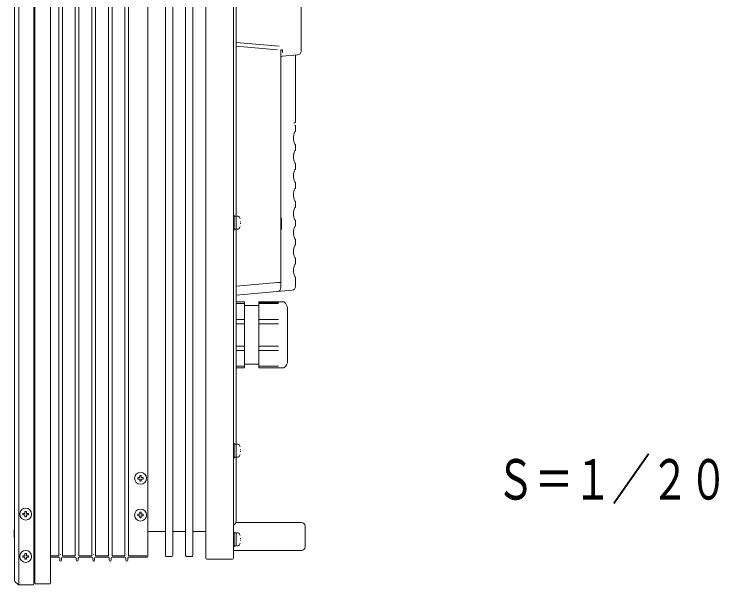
# Model space of a CAD drawing. Units: millimetres, scale not verified. Extents: x -62 to 62, y -56 to 57.
# Drawn here: x 27.14 to 46.31, y -1.83 to 13.69 of the extents above; entities that cross this region are included whole.
import ezdxf
from ezdxf.enums import TextEntityAlignment as Align

# ---------------------------------------------------------------- set-up
doc = ezdxf.new("R2010")
doc.units = ezdxf.units.MM
doc.header["$LTSCALE"] = 0.125
doc.layers.add('0-0_0', color=1, linetype='Continuous', lineweight=18)
doc.layers.add('0-6_TOUROKU', color=7, linetype='Continuous')
doc.styles.add('ＭＳ ゴシック', font='')
doc.styles.get('ＭＳ ゴシック').set_extended_font_data('MS Gothic')

msp = doc.modelspace()

# ---------------------------------------------------------------- linework, layer by layer
at = {"layer": '0-0_0', "color": 7}
for p, q in [((27.1556, -1.724), (27.1556, 30.1553)), ((28.1306, -1.7844), (28.1306, 30.2156)), ((33.1056, -1.1094), (33.1056, 29.5406)), ((28.3556, -1.0844), (28.1306, -1.0844)), ((28.8056, -1.0844), (28.4556, -1.0844)), ((29.2556, -1.0844), (28.9056, -1.0844)), ((29.7056, -1.0844), (29.3556, -1.0844)), ((30.1556, -1.0844), (29.8056, -1.0844)), ((30.7556, -1.0844), (30.2556, -1.0844)), ((31.4306, -1.0594), (31.2806, -1.0594)), ((31.9806, -1.0594), (31.8306, -1.0594)), ((33.0806, -1.1344), (32.3806, -1.1344)), ((27.2483, -1.8271), (27.1629, -1.7417)), ((27.266, -1.8344), (27.6453, -1.8344)), ((27.6733, -1.8167), (27.6629, -1.8271)), ((28.1056, -1.8094), (27.7306, -1.8094))]:
    msp.add_line(p, q, dxfattribs=at)
at = {"layer": '0-0_0'}
for p, q in [((27.266, -1.8344), (27.266, 30.2046)), ((27.6806, -1.7917), (27.6806, 30.2303)), ((27.7056, -1.7844), (27.7056, 30.2156)), ((32.3556, -1.1094), (32.3556, 29.5406)), ((28.3556, -1.0417), (28.3556, 29.4729)), ((28.4556, -1.0417), (28.4556, 29.4729)), ((28.8056, -1.0417), (28.8056, 29.4729)), ((28.9056, -1.0417), (28.9056, 29.4729)), ((29.2556, 29.4729), (29.2556, -1.0417)), ((29.3556, -1.0417), (29.3556, 29.4729)), ((29.7056, -1.0417), (29.7056, 29.4729)), ((29.8056, -1.0417), (29.8056, 29.4729)), ((30.1556, -1.0417), (30.1556, 29.4729)), ((30.2556, -1.0417), (30.2556, 29.4729)), ((30.7806, -1.0594), (30.7806, 29.4906)), ((31.2556, -1.038), (31.2556, 29.4303)), ((31.4556, -1.0344), (31.4556, 29.4656)), ((31.8056, -1.0349), (31.8056, 29.4303)), ((32.0056, -1.0344), (32.0056, 29.4656)), ((33.1806, 28.5156), (33.1806, -0.0844)), ((34.9456, 14.2509), (34.9456, 12.6804)), ((34.35, 12.8131), (33.1806, 12.9154)), ((34.3043, 12.7175), (33.1806, 12.8158)), ((34.4413, 12.7135), (34.3956, 12.7135)), ((34.3956, 12.7135), (34.3956, 6.2422)), ((34.4413, 12.6442), (34.4413, 12.7135)), ((34.4413, 12.5446), (34.8543, 12.5807)), ((34.7956, 10.7532), (34.7956, 12.5756)), ((34.394, 10.1936), (34.394, 10.7377)), ((34.3944, 10.1936), (34.3944, 10.7377)), ((34.7832, 10.7384), (34.7701, 10.7361)), ((34.7956, 10.6483), (34.7956, 10.5079)), ((34.394, 10.1936), (34.3944, 10.1936)), ((34.3956, 10.1593), (34.3955, 10.1648)), ((34.7956, 10.1333), (34.7956, 9.9929)), ((34.7956, 9.6183), (34.7956, 9.4779)), ((34.7956, 9.1033), (34.7956, 8.9629)), ((34.7956, 8.5883), (34.7956, 8.4479)), ((33.1056, 8.2156), (33.1306, 8.2156)), ((33.1306, 8.2156), (33.1306, 7.8156)), ((33.1306, 8.1906), (33.1806, 8.1906)), ((33.2351, 8.1906), (33.2056, 8.1906)), ((33.2884, 8.1209), (33.2661, 8.1718)), ((33.2874, 8.1206), (33.2885, 8.1206)), ((34.3956, 8.1419), (34.4106, 8.1406)), ((34.3956, 8.127), (34.4106, 8.1257)), ((34.4106, 7.8448), (34.4106, 8.1406)), ((34.7956, 8.0733), (34.7956, 7.9329)), ((33.2884, 7.9103), (33.2661, 7.8594)), ((33.2874, 8.0406), (33.3064, 8.0406)), ((33.3064, 7.9906), (33.2874, 7.9906)), ((33.2885, 7.9106), (33.2874, 7.9106)), ((34.3956, 7.9419), (34.4106, 7.9406)), ((34.3956, 7.9153), (34.4106, 7.914)), ((33.1056, 7.8156), (33.1306, 7.8156)), ((33.1306, 7.8406), (33.1806, 7.8406)), ((33.2351, 7.8406), (33.2056, 7.8406)), ((34.394, 7.7377), (34.3944, 7.7377)), ((34.394, 7.1936), (34.394, 7.7377)), ((34.3944, 7.1936), (34.3944, 7.7377)), ((34.3956, 7.8464), (34.4106, 7.8481)), ((34.3956, 7.8431), (34.4106, 7.8448)), ((28.1306, 7.4906), (28.1314, 7.4906)), ((34.7956, 7.5583), (34.7956, 7.4179)), ((34.394, 7.1936), (34.3944, 7.1936)), ((34.3956, 7.1593), (34.3955, 7.1648)), ((34.7956, 7.0433), (34.7956, 6.9029)), ((34.7956, 6.5283), (34.7956, 6.2772)), ((34.3043, 6.3917), (33.1806, 6.2934)), ((34.3956, 6.3917), (34.3043, 6.3917)), ((33.1806, 6.0443), (34.7043, 6.1776)), ((33.1806, 5.8656), (33.4056, 5.8656)), ((33.1806, 5.8171), (33.4056, 5.8171)), ((33.4056, 4.0656), (33.4056, 5.8656)), ((33.4056, 5.7656), (33.7956, 5.7656)), ((33.7956, 5.8656), (34.4806, 5.8656)), ((33.7956, 4.0656), (33.7956, 5.8656)), ((33.7956, 5.8569), (34.3306, 5.8569)), ((33.7956, 5.8476), (34.3306, 5.8476)), ((33.7956, 5.8379), (34.3306, 5.8379)), ((33.7956, 5.8277), (34.3306, 5.8277)), ((33.7956, 5.8171), (34.3306, 5.8171)), ((34.5806, 5.6656), (34.5806, 4.2656)), ((33.1806, 5.3869), (33.4056, 5.3869)), ((33.7956, 5.3869), (34.3306, 5.3869)), ((33.1806, 5.2697), (33.4056, 5.2697)), ((33.7956, 5.2697), (34.3306, 5.2697)), ((33.1806, 4.6615), (33.4056, 4.6615)), ((33.7956, 4.6615), (34.3306, 4.6615)), ((33.1806, 4.5443), (33.4056, 4.5443)), ((33.7956, 4.5443), (34.3306, 4.5443)), ((33.1806, 4.1142), (33.4056, 4.1142)), ((33.1806, 4.0656), (33.4056, 4.0656)), ((33.4056, 4.1656), (33.7956, 4.1656)), ((33.7956, 4.1142), (34.3306, 4.1142)), ((33.7956, 4.0656), (34.4806, 4.0656)), ((33.1056, 2.0156), (33.1306, 2.0156)), ((33.1306, 2.0156), (33.1306, 1.6156)), ((33.1306, 1.9906), (33.1806, 1.9906)), ((33.2351, 1.9906), (33.2056, 1.9906)), ((33.2884, 1.9209), (33.2661, 1.9718)), ((33.2874, 1.9206), (33.2885, 1.9206)), ((33.2874, 1.8406), (33.3064, 1.8406)), ((33.3064, 1.7906), (33.2874, 1.7906)), ((33.1056, 1.6156), (33.1306, 1.6156)), ((33.1306, 1.6406), (33.1806, 1.6406)), ((33.2351, 1.6406), (33.2056, 1.6406)), ((33.2884, 1.7103), (33.2661, 1.6594)), ((33.2885, 1.7106), (33.2874, 1.7106)), ((30.5056, 1.0856), (30.5606, 1.0856)), ((30.5056, 1.0456), (30.5056, 1.0856)), ((30.5606, 1.0456), (30.5056, 1.0456)), ((30.5606, 1.1406), (30.6006, 1.1406)), ((30.5606, 1.0856), (30.5606, 1.1406)), ((30.5606, 0.9906), (30.5606, 1.0456)), ((30.6006, 0.9906), (30.5606, 0.9906)), ((30.6006, 1.1406), (30.6006, 1.0856)), ((30.6006, 1.0856), (30.6556, 1.0856)), ((30.6556, 1.0456), (30.6006, 1.0456)), ((30.6006, 1.0456), (30.6006, 0.9906)), ((30.6556, 1.0856), (30.6556, 1.0456)), ((28.1306, 0.7406), (28.1314, 0.7406)), ((27.3806, 0.1106), (27.4356, 0.1106)), ((27.3806, 0.0706), (27.3806, 0.1106)), ((27.4356, 0.0706), (27.3806, 0.0706)), ((27.4356, 0.1656), (27.4756, 0.1656)), ((27.4356, 0.1106), (27.4356, 0.1656)), ((27.4356, 0.0156), (27.4356, 0.0706)), ((27.4756, 0.0156), (27.4356, 0.0156)), ((27.4756, 0.1656), (27.4756, 0.1106)), ((27.4756, 0.1106), (27.5306, 0.1106)), ((27.5306, 0.0706), (27.4756, 0.0706)), ((27.4756, 0.0706), (27.4756, 0.0156)), ((27.5306, 0.1106), (27.5306, 0.0706)), ((30.5056, 0.0856), (30.5606, 0.0856)), ((30.5056, 0.0456), (30.5056, 0.0856)), ((30.5606, 0.0456), (30.5056, 0.0456)), ((30.5606, 0.1406), (30.6006, 0.1406)), ((30.5606, 0.0856), (30.5606, 0.1406)), ((30.5606, -0.0094), (30.5606, 0.0456)), ((30.6006, 0.1406), (30.6006, 0.0856)), ((30.6006, 0.0856), (30.6556, 0.0856)), ((30.6556, 0.0456), (30.6006, 0.0456)), ((30.6006, 0.0456), (30.6006, -0.0094)), ((30.6556, 0.0856), (30.6556, 0.0456)), ((30.6006, -0.0094), (30.5606, -0.0094)), ((33.1707, -0.1369), (34.9556, -0.1369)), ((27.1556, -0.3278), (27.1406, -0.3286)), ((27.1406, -0.5402), (27.1406, -0.3286)), ((27.1556, -0.3328), (27.1406, -0.3336)), ((35.0556, -0.2369), (35.0556, -0.7969)), ((27.1556, -0.536), (27.1406, -0.5352)), ((27.1556, -0.541), (27.1406, -0.5402)), ((31.2556, -0.3844), (30.8056, -0.3844)), ((31.8056, -0.3844), (31.4806, -0.3844)), ((32.3306, -0.3844), (32.0306, -0.3844)), ((33.1056, -0.3969), (33.1306, -0.3969)), ((33.1306, -0.3969), (33.1306, -0.7969)), ((33.1306, -0.4219), (33.1806, -0.4219)), ((33.1806, -0.4219), (33.1806, -0.7719)), ((33.2351, -0.4219), (33.2056, -0.4219)), ((33.2884, -0.4916), (33.2661, -0.4407)), ((33.2874, -0.4919), (33.2885, -0.4919)), ((33.2874, -0.5719), (33.3064, -0.5719)), ((33.2884, -0.7022), (33.2661, -0.7531)), ((33.3064, -0.6219), (33.2874, -0.6219)), ((33.2885, -0.7019), (33.2874, -0.7019)), ((33.1056, -0.7969), (33.1306, -0.7969)), ((33.1056, -0.8969), (34.9556, -0.8969)), ((33.1306, -0.7719), (33.1806, -0.7719)), ((33.2351, -0.7719), (33.2056, -0.7719)), ((27.3806, -1.0394), (27.4356, -1.0394)), ((27.3806, -1.0794), (27.3806, -1.0394)), ((27.4356, -1.0794), (27.3806, -1.0794)), ((27.4356, -0.9844), (27.4756, -0.9844)), ((27.4356, -1.0394), (27.4356, -0.9844)), ((27.4356, -1.1344), (27.4356, -1.0794)), ((27.4756, -1.1344), (27.4356, -1.1344)), ((27.4756, -0.9844), (27.4756, -1.0394)), ((27.4756, -1.0394), (27.5306, -1.0394)), ((27.5306, -1.0794), (27.4756, -1.0794)), ((27.4756, -1.0794), (27.4756, -1.1344)), ((27.5306, -1.0394), (27.5306, -1.0794)), ((28.1306, -1.0417), (28.3556, -1.0417)), ((28.3806, -1.1594), (28.3806, -1.1094)), ((28.4082, -1.0076), (28.403, -1.0076)), ((28.4306, -1.1094), (28.4306, -1.1594)), ((28.4556, -1.0417), (28.8056, -1.0417)), ((28.8306, -1.1594), (28.8306, -1.1094)), ((28.8582, -1.0076), (28.853, -1.0076)), ((28.8806, -1.1094), (28.8806, -1.1594)), ((28.9056, -1.0417), (29.2556, -1.0417)), ((29.2806, -1.1594), (29.2806, -1.1094)), ((29.3082, -1.0076), (29.303, -1.0076)), ((29.3306, -1.1094), (29.3306, -1.1594)), ((29.3556, -1.0417), (29.7056, -1.0417)), ((29.7306, -1.1594), (29.7306, -1.1094)), ((29.7582, -1.0076), (29.753, -1.0076)), ((29.7806, -1.1094), (29.7806, -1.1594)), ((29.8056, -1.0417), (30.1556, -1.0417)), ((30.1806, -1.1594), (30.1806, -1.1094)), ((30.2082, -1.0076), (30.203, -1.0076)), ((30.2306, -1.1094), (30.2306, -1.1594)), ((30.2556, -1.0417), (30.7556, -1.0417))]:
    msp.add_line(p, q, dxfattribs=at)
for points in [[(34.3955, 10.1648), (34.3946, 10.1833), (34.3944, 10.1936)], [(34.3944, 7.7377), (34.3945, 7.7464), (34.395, 7.756), (34.3954, 7.765), (34.3956, 7.7719)], [(34.3955, 7.1648), (34.3946, 7.1833), (34.3944, 7.1936)]]:
    msp.add_lwpolyline(points, dxfattribs=at)
for centre in [(30.5806, 1.0656), (27.4556, 0.0906), (30.5806, 0.0656), (27.4556, -1.0594)]:
    msp.add_circle(centre, 0.1625, dxfattribs=at)
for centre, radius, start, end in [((34.8456, 12.6804), 0.1, 275, 0), ((34.4456, 12.4948), 0.05, 95, 180.00078), ((34.7806, 10.7532), 0.015, 279.99978, 359.99872), ((34.7727, 10.7213), 0.015, 100, 197.26739), ((34.7895, 10.6769), 0.015, 204.34341, 252.71076), ((34.7806, 10.6483), 0.015, 0, 72.71076), ((35.1403, 10.3206), 0.4, 155.65709, 204.34293), ((34.7895, 10.4793), 0.015, 107.28924, 155.65713), ((34.7806, 10.5079), 0.015, 287.28923, 359.99984), ((35.1403, 9.8056), 0.4, 155.65709, 204.34293), ((34.7895, 10.1619), 0.015, 204.34341, 252.71076), ((34.7895, 9.9643), 0.015, 107.28924, 155.65713), ((34.7806, 10.1333), 0.015, 0, 72.71076), ((34.7806, 9.9929), 0.015, 287.28923, 359.99984), ((34.7895, 9.6469), 0.015, 204.34341, 252.71076), ((34.7806, 9.6183), 0.015, 0, 72.71076), ((35.1403, 9.2906), 0.4, 155.65709, 204.34293), ((34.7895, 9.4493), 0.015, 107.28924, 155.65713), ((34.7806, 9.4779), 0.015, 287.28834, 359.99984), ((34.7895, 9.1319), 0.015, 204.34342, 252.70837), ((34.7806, 9.1033), 0.015, 0, 72.71076), ((35.1403, 8.7756), 0.4, 155.65709, 204.34293), ((34.7895, 8.9343), 0.015, 107.28924, 155.65713), ((34.7806, 8.9629), 0.015, 287.28973, 359.99984), ((34.7895, 8.6169), 0.015, 204.34342, 252.71076), ((34.7806, 8.5883), 0.015, 0, 72.71314), ((34.7806, 8.4479), 0.015, 287.28923, 359.99984), ((35.1403, 8.2606), 0.4, 155.65709, 204.34293), ((34.7895, 8.4193), 0.015, 107.28924, 155.65713), ((33.2056, 8.1656), 0.025, 90, 180), ((33.2351, 8.1556), 0.035, 27.6227, 89.99985), ((34.7895, 8.1019), 0.015, 204.34342, 252.71076), ((34.7806, 8.0733), 0.015, 0, 72.71076), ((33.2056, 7.8656), 0.025, 180, 270), ((35.1403, 7.7456), 0.4, 155.65709, 204.34293), ((34.7895, 7.9043), 0.015, 107.28924, 155.65713), ((34.7806, 7.9329), 0.015, 287.28923, 359.99984), ((33.2351, 7.8756), 0.035, 270.00015, 332.3773), ((34.7895, 7.5869), 0.015, 204.34341, 252.71076), ((34.7806, 7.5583), 0.015, 0, 72.71076), ((35.1403, 7.2306), 0.4, 155.65709, 204.34293), ((34.7895, 7.3893), 0.015, 107.28924, 155.65713), ((34.7806, 7.4179), 0.015, 287.28924, 359.99984), ((34.7895, 7.0719), 0.015, 204.34342, 252.71076), ((34.7806, 7.0433), 0.015, 0, 72.70909), ((34.7806, 6.9029), 0.015, 287.29077, 359.99984), ((35.1403, 6.7156), 0.4, 155.65709, 204.34293), ((34.7895, 6.8743), 0.015, 107.28924, 155.65713), ((34.7895, 6.5569), 0.015, 204.34342, 252.71076), ((34.7806, 6.5283), 0.015, 0, 72.70909), ((34.2956, 6.2422), 0.1, 274.9999, 0.0001), ((34.6956, 6.2772), 0.1, 274.99999, 0.00031), ((34.3306, 5.6656), 0.25, 0, 53.30072), ((34.3306, 4.2656), 0.25, 306.69928, 360), ((33.2056, 1.9656), 0.025, 90, 180), ((33.2351, 1.9556), 0.035, 27.6227, 89.99985), ((33.2056, 1.6656), 0.025, 180, 270), ((33.2351, 1.6756), 0.035, 270.00015, 332.3773), ((33.0306, -0.0844), 0.15, 300.0114, 0), ((34.9556, -0.2369), 0.1, 0, 90), ((30.8056, -0.4094), 0.025, 89.99865, 167.66851), ((31.4806, -0.4094), 0.025, 89.99865, 167.66851), ((32.0306, -0.4094), 0.025, 89.99865, 167.66851), ((32.3306, -0.4094), 0.025, 10.58547, 90.00455), ((33.2056, -0.4469), 0.025, 90, 180), ((33.2351, -0.4569), 0.035, 27.6227, 89.99985), ((33.2056, -0.7469), 0.025, 180, 270), ((33.2351, -0.7369), 0.035, 270.00015, 332.3773), ((34.9556, -0.7969), 0.1, 270, 0), ((31.2806, -1.0344), 0.025, 147.05594, 270), ((28.4056, -1.1594), 0.025, 180, 0), ((28.8556, -1.1594), 0.025, 180, 0), ((29.3056, -1.1594), 0.025, 180, 0), ((29.7556, -1.1594), 0.025, 180, 0), ((30.2056, -1.1594), 0.025, 180, 0)]:
    msp.add_arc(centre, radius, start, end, dxfattribs=at)
at = {"layer": '0-0_0', "color": 7}
for centre, start, end in [((28.3556, -1.1094), 0, 90), ((28.4556, -1.1094), 90, 180), ((28.8056, -1.1094), 0, 90), ((28.9056, -1.1094), 90, 180), ((29.2556, -1.1094), 0, 90), ((29.3556, -1.1094), 90, 180), ((29.7056, -1.1094), 0, 90), ((29.8056, -1.1094), 90, 180), ((30.1556, -1.1094), 0, 90), ((30.2556, -1.1094), 90, 180), ((30.7556, -1.0594), 270, 0), ((31.4306, -1.0344), 270, 0), ((31.8306, -1.0344), 147.13422, 270), ((31.9806, -1.0344), 270, 0), ((32.3806, -1.1094), 180, 270), ((33.0806, -1.1094), 270, 0), ((27.1806, -1.724), 191.24841, 225), ((27.266, -1.8094), 225, 270), ((27.6453, -1.8094), 270, 315), ((27.6556, -1.799), 315, 0), ((27.7306, -1.7844), 180, 270), ((28.1056, -1.7844), 270, 0)]:
    msp.add_arc(centre, 0.025, start, end, dxfattribs=at)

# ---------------------------------------------------------------- texts
at = {"layer": '0-6_TOUROKU', "style": 'ＭＳ ゴシック', "width": 0.7}
msp.add_text('Ｓ＝１／２０', height=1.1, dxfattribs=at).set_placement((40.2527, 0.1564), align=Align.BOTTOM_LEFT)

doc.saveas('drawing.dxf')
